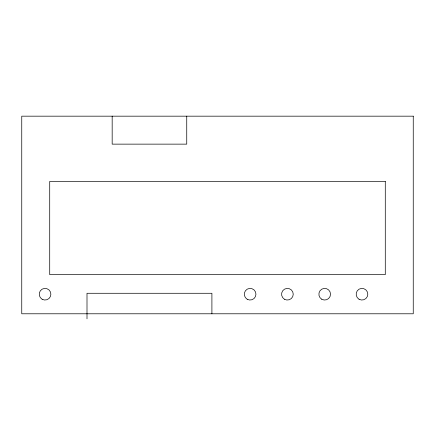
<?xml version="1.0" encoding="UTF-8"?>
<svg xmlns="http://www.w3.org/2000/svg" width="435" height="435" viewBox="0 0 435 435"><rect width="100%" height="100%" fill="white"/><g stroke="black" fill="none" stroke-linecap="round" stroke-linejoin="round"><path stroke-width="0.65" d="M211.905 313.787L211.905 293.282L87 293.282L87 318.828M186.74 116.172L186.74 144.137L112.17 144.137L112.17 116.172M413.25 116.172L21.75 116.172L21.75 313.787L413.25 313.787L413.25 116.172M385.285 181.422L49.715 181.422L49.715 274.637L385.285 274.637L385.285 181.422M359.071 299.258A5.824 5.824 0 0 0 367.809 294.212A5.824 5.824 0 0 0 359.071 289.166A5.824 5.824 0 0 0 359.071 299.258M42.141 299.258A5.824 5.824 0 0 0 50.879 294.212A5.824 5.824 0 0 0 42.141 289.166A5.824 5.824 0 0 0 42.141 299.258M284.495 299.258A5.824 5.824 0 0 0 293.239 294.212A5.824 5.824 0 0 0 284.495 289.166A5.824 5.824 0 0 0 284.495 299.258M247.21 299.258A5.824 5.824 0 0 0 255.949 294.212A5.824 5.824 0 0 0 247.21 289.166A5.824 5.824 0 0 0 247.21 299.258M321.786 299.258A5.824 5.824 0 0 0 330.524 294.212A5.824 5.824 0 0 0 321.786 289.166A5.824 5.824 0 0 0 321.786 299.258"/></g></svg>
